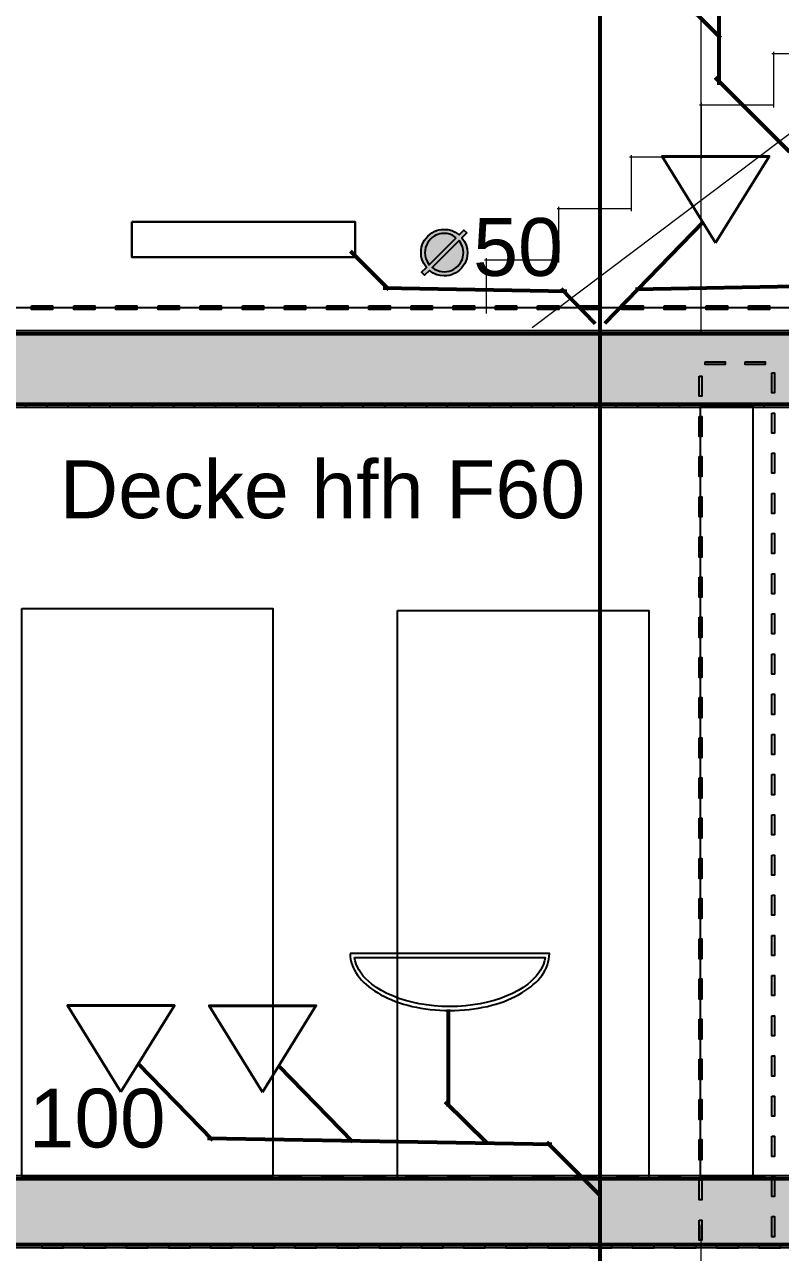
# Model space of a CAD drawing. Header units: millimetres. Extents: x 6 to 41668, y 1529 to 28527.
# Drawn here: x 23484 to 26139, y 14848 to 19161 of the extents above; entities that cross this region are included whole.
import ezdxf

# ---------------------------------------------------------------- set-up
doc = ezdxf.new("R2010")
doc.units = ezdxf.units.MM
doc.header["$LTSCALE"] = 50
for name, color, linetype in [('00_Wand_Bestand', 7, 'Continuous'), ('05_Linien_stark', 7, 'Continuous'), ('06_Linien_fein', 3, 'Continuous'), ('07_Bemassung', 6, 'Continuous'), ('10_Text', 7, 'Continuous')]:
    doc.layers.add(name, color=color, linetype=linetype)
doc.styles.add('PLAN', font='arial.ttf')

msp = doc.modelspace()

# ---------------------------------------------------------------- hatches: boundary and pattern name
at = {"layer": '00_Wand_Bestand'}
for points in [[(25037.6, 18428.7), (25020.6, 18411.6), (25029.7, 18398.3), (25035.5, 18386), (25038.7, 18373.3), (25039.7, 18358.4), (25039.2, 18348.5), (25037.4, 18339), (25034.4, 18329.9), (25030.3, 18321.1), (25024.9, 18312.7), (25018.4, 18304.7), (25012.2, 18298.4), (25005.6, 18293), (24998.6, 18288.5), (24991.3, 18284.7), (24983.6, 18281.8), (24975.5, 18279.7), (24967, 18278.5), (24958.2, 18278.1), (24944.3, 18279.1), (24932.1, 18282.2), (24919.9, 18288), (24905.9, 18297.2), (24889, 18280.6), (24878.7, 18290.6), (24895.7, 18307.3), (24886.6, 18321.4), (24880.8, 18333.8), (24877.6, 18346.3), (24876.6, 18360.4), (24877.1, 18369.6), (24878.5, 18378.4), (24881, 18386.9), (24884.4, 18395.1), (24888.9, 18402.9), (24894.3, 18410.3), (24900.6, 18417.3), (24907.7, 18423.7), (24915.1, 18429.1), (24922.9, 18433.5), (24931, 18437), (24939.5, 18439.4), (24948.4, 18440.9), (24957.6, 18441.4), (24971.8, 18440.3), (24984.4, 18437.1), (24996.8, 18431.2), (25010.5, 18422.1), (25027.2, 18438.9)], [(25000.5, 18412), (24988.1, 18419.3), (24977.8, 18423.9), (24968.1, 18426.4), (24957.6, 18427.2), (24949.9, 18426.8), (24942.6, 18425.5), (24935.5, 18423.5), (24928.8, 18420.7), (24922.3, 18417), (24916.2, 18412.6), (24910.3, 18407.3), (24904.3, 18400.4), (24899.3, 18393.2), (24895.5, 18385.5), (24892.7, 18377.3), (24891.1, 18368.8), (24890.5, 18359.8), (24891.3, 18348.6), (24893.8, 18338.7), (24898.4, 18328.6), (24905.7, 18317.1)], [(25010.8, 18401.9), (24915.7, 18307), (24924.1, 18301.7), (24932.5, 18297.6), (24941, 18294.6), (24949.6, 18292.9), (24958.3, 18292.3), (24967.3, 18292.8), (24975.8, 18294.5), (24983.9, 18297.2), (24991.6, 18301), (24998.9, 18306), (25005.7, 18312), (25011, 18317.8), (25015.4, 18323.9), (25019.1, 18330.3), (25021.9, 18337), (25023.9, 18344), (25025.2, 18351.3), (25025.6, 18359), (25024.7, 18370.3), (25022.3, 18380.4), (25017.8, 18390.5)], [(22149.3, 18086.2), (30224.5, 18086.2), (30224.5, 17815.7), (22149.3, 17815.7)], [(22092.7, 15118.3), (29872.9, 15118.3), (29872.9, 14864.5), (22092.7, 14864.5)]]:
    msp.add_hatch(color=7, dxfattribs=at).paths.add_polyline_path(points)

# ---------------------------------------------------------------- linework, layer by layer
for points in [[(25037.6, 18428.7), (25020.6, 18411.6), (25029.7, 18398.3), (25035.5, 18386), (25038.7, 18373.3), (25039.7, 18358.4), (25039.2, 18348.5), (25037.4, 18339), (25034.4, 18329.9), (25030.3, 18321.1), (25024.9, 18312.7), (25018.4, 18304.7), (25012.2, 18298.4), (25005.6, 18293), (24998.6, 18288.5), (24991.3, 18284.7), (24983.6, 18281.8), (24975.5, 18279.7), (24967, 18278.5), (24958.2, 18278.1), (24944.3, 18279.1), (24932.1, 18282.2), (24919.9, 18288), (24905.9, 18297.2), (24889, 18280.6), (24878.7, 18290.6), (24895.7, 18307.3), (24886.6, 18321.4), (24880.8, 18333.8), (24877.6, 18346.3), (24876.6, 18360.4), (24877.1, 18369.6), (24878.5, 18378.4), (24881, 18386.9), (24884.4, 18395.1), (24888.9, 18402.9), (24894.3, 18410.3), (24900.6, 18417.3), (24907.7, 18423.7), (24915.1, 18429.1), (24922.9, 18433.5), (24931, 18437), (24939.5, 18439.4), (24948.4, 18440.9), (24957.6, 18441.4), (24971.8, 18440.3), (24984.4, 18437.1), (24996.8, 18431.2), (25010.5, 18422.1), (25027.2, 18438.9)], [(25000.5, 18412), (24988.1, 18419.3), (24977.8, 18423.9), (24968.1, 18426.4), (24957.6, 18427.2), (24949.9, 18426.8), (24942.6, 18425.5), (24935.5, 18423.5), (24928.8, 18420.7), (24922.3, 18417), (24916.2, 18412.6), (24910.3, 18407.3), (24904.3, 18400.4), (24899.3, 18393.2), (24895.5, 18385.5), (24892.7, 18377.3), (24891.1, 18368.8), (24890.5, 18359.8), (24891.3, 18348.6), (24893.8, 18338.7), (24898.4, 18328.6), (24905.7, 18317.1)], [(25010.8, 18401.9), (24915.7, 18307), (24924.1, 18301.7), (24932.5, 18297.6), (24941, 18294.6), (24949.6, 18292.9), (24958.3, 18292.3), (24967.3, 18292.8), (24975.8, 18294.5), (24983.9, 18297.2), (24991.6, 18301), (24998.9, 18306), (25005.7, 18312), (25011, 18317.8), (25015.4, 18323.9), (25019.1, 18330.3), (25021.9, 18337), (25023.9, 18344), (25025.2, 18351.3), (25025.6, 18359), (25024.7, 18370.3), (25022.3, 18380.4), (25017.8, 18390.5)], [(22149.3, 18086.2), (30224.5, 18086.2), (30224.5, 17815.7), (22149.3, 17815.7)], [(22092.7, 15118.3), (29872.9, 15118.3), (29872.9, 14864.5), (22092.7, 14864.5)]]:
    msp.add_lwpolyline(points, close=True, dxfattribs=at)
at = {"layer": '05_Linien_stark', "lineweight": 53}
for p, q in [((25923.1, 19764.5), (25923.1, 18948.7)), ((25928.3, 19114.2), (25726.1, 19316.3)), ((26171.5, 18713.1), (25910.2, 18974.3)), ((24763.5, 18230.1), (24628.7, 18364.9)), ((27987, 18272.3), (25629.8, 18230.1)), ((24743.9, 18235.5), (25388.9, 18224.2)), ((24972.9, 15360.9), (24972.9, 15701.5)), ((24145, 15241.8), (23882.7, 15511.2)), ((24636.7, 15235.4), (24376.7, 15502.4)), ((25106.7, 15234.2), (24961.9, 15377.9)), ((24127.1, 15249.9), (25336.2, 15228.2))]:
    msp.add_line(p, q, dxfattribs=at)
at = {"layer": '05_Linien_stark', "lineweight": 15}
for p, q in [((26115.4, 19065), (26115.4, 18869.7)), ((26367, 19057.5), (26109.5, 19057.5)), ((26112.3, 18877.8), (25854.7, 18877.8)), ((25860.6, 18885.3), (25860.6, 18690)), ((25866.9, 18694.3), (25609.4, 18694.3)), ((25615.3, 18701.8), (25615.3, 18505.7)), ((25612.2, 18513.5), (25354.6, 18513.5)), ((25359.7, 18520.4), (25359.7, 18325)), ((25356.6, 18333.1), (25099.1, 18333.1)), ((25356.6, 18333.1), (25099.1, 18333.1)), ((25105, 18340.6), (25105, 18145.3)), ((25105, 18340.6), (25105, 18145.3))]:
    msp.add_line(p, q, dxfattribs=at)
at = {"layer": '05_Linien_stark', "lineweight": 40}
for points in [[(25911.7, 18394.3), (26099.3, 18697.5), (25724.2, 18697.5)], [(23822.5, 15412.4), (23634.9, 15715.5), (24010.1, 15715.5)], [(24320.1, 15411.8), (24507.7, 15714.9), (24132.6, 15714.9)]]:
    msp.add_lwpolyline(points, close=True, dxfattribs=at)
at = {"layer": '05_Linien_stark', "lineweight": 30}
msp.add_lwpolyline([(23860.7, 18467.7), (24645.7, 18467.7), (24645.7, 18343.5), (23860.7, 18343.5)], close=True, dxfattribs=at)
at = {"layer": '05_Linien_stark', "lineweight": 25}
for points in [[(22074.5, 18167), (29814.1, 18167), (29814.1, 18075.6), (22074.5, 18075.6)], [(23473.8, 17109.7), (24356.2, 17109.7), (24356.2, 15115.2), (23473.8, 15115.2)], [(24794.1, 17103.3), (25676.5, 17103.3), (25676.5, 15108.7), (24794.1, 15108.7)]]:
    msp.add_lwpolyline(points, close=True, dxfattribs=at)
at = {"layer": '05_Linien_stark', "lineweight": 50}
msp.add_lwpolyline([(22160.8, 18074.8), (30213, 18074.8), (30213, 17827.2), (22160.8, 17827.2)], close=True, dxfattribs=at)
at = {"layer": '06_Linien_fein', "lineweight": 13}
msp.add_line((25860.3, 18079.8), (25860.3, 23553), dxfattribs=at)
at = {"layer": '06_Linien_fein'}
for points in [[(24627.6, 15897.9), (24628.1, 15887.9), (24629.3, 15878.1), (24631.4, 15868.4), (24634.3, 15858.8), (24638, 15849.4), (24642.4, 15840.2), (24647.6, 15831.1), (24653.5, 15822.3), (24660.2, 15813.6), (24667.5, 15805.2), (24675.4, 15797), (24684, 15789), (24693.2, 15781.3), (24703.1, 15773.9), (24713.5, 15766.7), (24724.5, 15759.8), (24736, 15753.3), (24748, 15747), (24760.5, 15741), (24773.6, 15735.4), (24787, 15730.2), (24801, 15725.2), (24815.3, 15720.7), (24830.1, 15716.5), (24845.2, 15712.7), (24860.7, 15709.4), (24876.5, 15706.4), (24892.7, 15703.9), (24909.2, 15701.8), (24925.9, 15700.1), (24942.9, 15698.9), (24960.2, 15698.2), (24977.6, 15697.9), (24995.1, 15698.2), (25012.3, 15698.9), (25029.3, 15700.1), (25046.1, 15701.8), (25062.5, 15703.9), (25078.7, 15706.4), (25094.5, 15709.4), (25110, 15712.7), (25125.2, 15716.5), (25139.9, 15720.7), (25154.3, 15725.2), (25168.2, 15730.2), (25181.7, 15735.4), (25194.7, 15741), (25207.2, 15747), (25219.3, 15753.3), (25230.8, 15759.8), (25241.8, 15766.7), (25252.2, 15773.9), (25262, 15781.3), (25271.2, 15789), (25279.8, 15797), (25287.8, 15805.2), (25295.1, 15813.6), (25301.7, 15822.3), (25307.6, 15831.1), (25312.8, 15840.2), (25317.2, 15849.4), (25320.9, 15858.8), (25323.8, 15868.4), (25325.9, 15878.1), (25327.2, 15887.9), (25327.6, 15897.9)], [(24642.7, 15883.8), (25312.5, 15883.8), (25310.3, 15872.4), (25306.8, 15861.2), (25302.1, 15850.2), (25296.3, 15839.6), (25289.3, 15829.2), (25281.3, 15819.1), (25272.3, 15809.4), (25262.3, 15800), (25251.4, 15790.9), (25235.2, 15779.3), (25217.5, 15768.4), (25198.4, 15758.3), (25178, 15749.1), (25156.3, 15740.8), (25133.5, 15733.5), (25109.7, 15727.1), (25084.8, 15721.8), (25059.1, 15717.6), (25032.6, 15714.6), (25005.4, 15712.7), (24977.6, 15712.1), (24949.8, 15712.7), (24922.6, 15714.6), (24896.1, 15717.6), (24870.4, 15721.8), (24845.6, 15727.1), (24821.7, 15733.5), (24798.9, 15740.8), (24777.3, 15749.1), (24756.8, 15758.3), (24737.7, 15768.4), (24720, 15779.3), (24703.8, 15790.9), (24692.9, 15800), (24682.9, 15809.4), (24673.9, 15819.1), (24665.9, 15829.2), (24659, 15839.6), (24653.1, 15850.2), (24648.4, 15861.2), (24644.9, 15872.4)]]:
    msp.add_lwpolyline(points, close=True, dxfattribs=at)
at = {"layer": '07_Bemassung', "lineweight": 53}
for p, q in [((25505, 23693.9), (25505, 6070.1)), ((25522.7, 18112.4), (25868.3, 18467.2)), ((25488.6, 18109.8), (25369.2, 18232.4)), ((25504, 15050.3), (25318.4, 15236))]:
    msp.add_line(p, q, dxfattribs=at)
at = {"layer": '07_Bemassung', "lineweight": 15}
msp.add_line((28939.9, 20863.6), (25267.1, 18096), dxfattribs=at)
at = {"layer": '07_Bemassung', "lineweight": 9}
msp.add_line((25860, 14945.8), (25860, 12202.2), dxfattribs=at)
at = {"layer": '07_Bemassung'}
for points in [[(23508.3, 18172.8), (23582.4, 18172.8), (23582.4, 18160.4), (23508.3, 18160.4)], [(23656.5, 18172.8), (23730.6, 18172.8), (23730.6, 18160.4), (23656.5, 18160.4)], [(23804.7, 18172.8), (23878.7, 18172.8), (23878.7, 18160.4), (23804.7, 18160.4)], [(23952.8, 18172.8), (24026.9, 18172.8), (24026.9, 18160.4), (23952.8, 18160.4)], [(24101, 18172.8), (24175.1, 18172.8), (24175.1, 18160.4), (24101, 18160.4)], [(24249.2, 18172.8), (24323.2, 18172.8), (24323.2, 18160.4), (24249.2, 18160.4)], [(24397.3, 18172.8), (24471.4, 18172.8), (24471.4, 18160.4), (24397.3, 18160.4)], [(24545.5, 18172.8), (24619.6, 18172.8), (24619.6, 18160.4), (24545.5, 18160.4)], [(24693.7, 18172.8), (24767.8, 18172.8), (24767.8, 18160.4), (24693.7, 18160.4)], [(24841.9, 18172.8), (24916, 18172.8), (24916, 18160.4), (24841.9, 18160.4)], [(24990, 18172.8), (25064.1, 18172.8), (25064.1, 18160.4), (24990, 18160.4)], [(25138.2, 18172.8), (25212.3, 18172.8), (25212.3, 18160.4), (25138.2, 18160.4)], [(25286.3, 18172.8), (25360.4, 18172.8), (25360.4, 18160.4), (25286.3, 18160.4)], [(25434.5, 18172.8), (25508.6, 18172.8), (25508.6, 18160.4), (25434.5, 18160.4)], [(25582.7, 18172.8), (25656.8, 18172.8), (25656.8, 18160.4), (25582.7, 18160.4)], [(25730.8, 18172.8), (25804.9, 18172.8), (25804.9, 18160.4), (25730.8, 18160.4)], [(25879, 18172.8), (25953.1, 18172.8), (25953.1, 18160.4), (25879, 18160.4)], [(26027.2, 18172.8), (26101.3, 18172.8), (26101.3, 18160.4), (26027.2, 18160.4)], [(25874.5, 17976), (25945, 17976), (25945, 17967.2), (25874.5, 17967.2)], [(26015.6, 17976), (26086.2, 17976), (26086.2, 17967.2), (26015.6, 17967.2)], [(25854.3, 17925.7), (25863.1, 17925.7), (25863.1, 17855.1), (25854.3, 17855.1)], [(26109.4, 17937.5), (26118.2, 17937.5), (26118.2, 17866.9), (26109.4, 17866.9)], [(23488.4, 17827.9), (23562.5, 17827.9), (23562.5, 17815.6), (23488.4, 17815.6)], [(23636.6, 17827.9), (23710.7, 17827.9), (23710.7, 17815.6), (23636.6, 17815.6)], [(23784.7, 17827.9), (23858.8, 17827.9), (23858.8, 17815.6), (23784.7, 17815.6)], [(23932.9, 17827.9), (24007, 17827.9), (24007, 17815.6), (23932.9, 17815.6)], [(24081.1, 17827.9), (24155.2, 17827.9), (24155.2, 17815.6), (24081.1, 17815.6)], [(24229.2, 17827.9), (24303.3, 17827.9), (24303.3, 17815.6), (24229.2, 17815.6)], [(24377.4, 17827.9), (24451.5, 17827.9), (24451.5, 17815.6), (24377.4, 17815.6)], [(24525.6, 17827.9), (24599.7, 17827.9), (24599.7, 17815.6), (24525.6, 17815.6)], [(24673.7, 17827.9), (24747.8, 17827.9), (24747.8, 17815.6), (24673.7, 17815.6)], [(24821.9, 17827.9), (24896, 17827.9), (24896, 17815.6), (24821.9, 17815.6)], [(24970.1, 17827.9), (25044.2, 17827.9), (25044.2, 17815.6), (24970.1, 17815.6)], [(25118.2, 17827.9), (25192.3, 17827.9), (25192.3, 17815.6), (25118.2, 17815.6)], [(25266.4, 17827.9), (25340.5, 17827.9), (25340.5, 17815.6), (25266.4, 17815.6)], [(25414.6, 17827.9), (25488.7, 17827.9), (25488.7, 17815.6), (25414.6, 17815.6)], [(25562.8, 17827.9), (25636.9, 17827.9), (25636.9, 17815.6), (25562.8, 17815.6)], [(25710.9, 17827.9), (25785, 17827.9), (25785, 17815.6), (25710.9, 17815.6)], [(25859.1, 17827.9), (25933.2, 17827.9), (25933.2, 17815.6), (25859.1, 17815.6)], [(26007.3, 17827.9), (26081.4, 17827.9), (26081.4, 17815.6), (26007.3, 17815.6)], [(25854.3, 17784.6), (25863.1, 17784.6), (25863.1, 17714), (25854.3, 17714)], [(26109.4, 17796.4), (26118.2, 17796.4), (26118.2, 17725.8), (26109.4, 17725.8)], [(25854.3, 17643.4), (25863.1, 17643.4), (25863.1, 17572.9), (25854.3, 17572.9)], [(26109.4, 17655.3), (26118.2, 17655.3), (26118.2, 17584.7), (26109.4, 17584.7)], [(26109.4, 17514.2), (26118.2, 17514.2), (26118.2, 17443.6), (26109.4, 17443.6)], [(25854.3, 17502.3), (25863.1, 17502.3), (25863.1, 17431.8), (25854.3, 17431.8)], [(25854.3, 17361.2), (25863.1, 17361.2), (25863.1, 17290.7), (25854.3, 17290.7)], [(26109.4, 17373.1), (26118.2, 17373.1), (26118.2, 17302.5), (26109.4, 17302.5)], [(25854.3, 17220.1), (25863.1, 17220.1), (25863.1, 17149.6), (25854.3, 17149.6)], [(26109.4, 17231.9), (26118.2, 17231.9), (26118.2, 17161.4), (26109.4, 17161.4)], [(25854.3, 17079), (25863.1, 17079), (25863.1, 17008.4), (25854.3, 17008.4)], [(26109.4, 17090.8), (26118.2, 17090.8), (26118.2, 17020.3), (26109.4, 17020.3)], [(26109.4, 16949.7), (26118.2, 16949.7), (26118.2, 16879.1), (26109.4, 16879.1)], [(25854.3, 16937.9), (25863.1, 16937.9), (25863.1, 16867.3), (25854.3, 16867.3)], [(25854.3, 16796.8), (25863.1, 16796.8), (25863.1, 16726.2), (25854.3, 16726.2)], [(26109.4, 16808.6), (26118.2, 16808.6), (26118.2, 16738), (26109.4, 16738)], [(25854.3, 16655.7), (25863.1, 16655.7), (25863.1, 16585.1), (25854.3, 16585.1)], [(26109.4, 16667.5), (26118.2, 16667.5), (26118.2, 16596.9), (26109.4, 16596.9)], [(26109.4, 16526.4), (26118.2, 16526.4), (26118.2, 16455.8), (26109.4, 16455.8)], [(25854.3, 16514.6), (25863.1, 16514.6), (25863.1, 16444), (25854.3, 16444)], [(25854.3, 16373.4), (25863.1, 16373.4), (25863.1, 16302.9), (25854.3, 16302.9)], [(26109.4, 16385.3), (26118.2, 16385.3), (26118.2, 16314.7), (26109.4, 16314.7)], [(25854.3, 16232.3), (25863.1, 16232.3), (25863.1, 16161.8), (25854.3, 16161.8)], [(26109.4, 16244.1), (26118.2, 16244.1), (26118.2, 16173.6), (26109.4, 16173.6)], [(25854.3, 16091.2), (25863.1, 16091.2), (25863.1, 16020.7), (25854.3, 16020.7)], [(26109.4, 16103), (26118.2, 16103), (26118.2, 16032.5), (26109.4, 16032.5)], [(26109.4, 15961.9), (26118.2, 15961.9), (26118.2, 15891.4), (26109.4, 15891.4)], [(25854.3, 15950.1), (25863.1, 15950.1), (25863.1, 15879.6), (25854.3, 15879.6)], [(25854.3, 15809), (25863.1, 15809), (25863.1, 15738.4), (25854.3, 15738.4)], [(26109.4, 15820.8), (26118.2, 15820.8), (26118.2, 15750.3), (26109.4, 15750.3)], [(25854.3, 15667.9), (25863.1, 15667.9), (25863.1, 15597.3), (25854.3, 15597.3)], [(26109.4, 15679.7), (26118.2, 15679.7), (26118.2, 15609.1), (26109.4, 15609.1)], [(25854.3, 15526.8), (25863.1, 15526.8), (25863.1, 15456.2), (25854.3, 15456.2)], [(26109.4, 15538.6), (26118.2, 15538.6), (26118.2, 15468), (26109.4, 15468)], [(26109.4, 15397.5), (26118.2, 15397.5), (26118.2, 15326.9), (26109.4, 15326.9)], [(25854.3, 15385.7), (25863.1, 15385.7), (25863.1, 15315.1), (25854.3, 15315.1)], [(25854.3, 15244.6), (25863.1, 15244.6), (25863.1, 15174), (25854.3, 15174)], [(26109.4, 15256.4), (26118.2, 15256.4), (26118.2, 15185.8), (26109.4, 15185.8)], [(23490.9, 15117.7), (23565, 15117.7), (23565, 15105.3), (23490.9, 15105.3)], [(23639.1, 15117.7), (23713.2, 15117.7), (23713.2, 15105.3), (23639.1, 15105.3)], [(23787.3, 15117.7), (23861.4, 15117.7), (23861.4, 15105.3), (23787.3, 15105.3)], [(23935.4, 15117.7), (24009.5, 15117.7), (24009.5, 15105.3), (23935.4, 15105.3)], [(24083.6, 15117.7), (24157.7, 15117.7), (24157.7, 15105.3), (24083.6, 15105.3)], [(24231.7, 15117.7), (24305.8, 15117.7), (24305.8, 15105.3), (24231.7, 15105.3)], [(24379.9, 15117.7), (24454, 15117.7), (24454, 15105.3), (24379.9, 15105.3)], [(24528.1, 15117.7), (24602.2, 15117.7), (24602.2, 15105.3), (24528.1, 15105.3)], [(24676.3, 15117.7), (24750.4, 15117.7), (24750.4, 15105.3), (24676.3, 15105.3)], [(24824.4, 15117.7), (24898.5, 15117.7), (24898.5, 15105.3), (24824.4, 15105.3)], [(24972.6, 15117.7), (25046.7, 15117.7), (25046.7, 15105.3), (24972.6, 15105.3)], [(25120.8, 15117.7), (25194.9, 15117.7), (25194.9, 15105.3), (25120.8, 15105.3)], [(25268.9, 15117.7), (25343, 15117.7), (25343, 15105.3), (25268.9, 15105.3)], [(25417.1, 15117.7), (25491.2, 15117.7), (25491.2, 15105.3), (25417.1, 15105.3)], [(25565.3, 15117.7), (25639.4, 15117.7), (25639.4, 15105.3), (25565.3, 15105.3)], [(25713.4, 15117.7), (25787.5, 15117.7), (25787.5, 15105.3), (25713.4, 15105.3)], [(25854.3, 15103.4), (25863.1, 15103.4), (25863.1, 15032.9), (25854.3, 15032.9)], [(25861.6, 15117.7), (25935.7, 15117.7), (25935.7, 15105.3), (25861.6, 15105.3)], [(26009.7, 15117.7), (26083.8, 15117.7), (26083.8, 15105.3), (26009.7, 15105.3)], [(26109.4, 15115.3), (26118.2, 15115.3), (26118.2, 15044.7), (26109.4, 15044.7)], [(26109.4, 14974.1), (26118.2, 14974.1), (26118.2, 14903.6), (26109.4, 14903.6)], [(25854.3, 14962.3), (25863.1, 14962.3), (25863.1, 14891.8), (25854.3, 14891.8)], [(23545.6, 14876.2), (23619.6, 14876.2), (23619.6, 14863.8), (23545.6, 14863.8)], [(23693.8, 14876.2), (23767.8, 14876.2), (23767.8, 14863.8), (23693.8, 14863.8)], [(23841.9, 14876.2), (23916, 14876.2), (23916, 14863.8), (23841.9, 14863.8)], [(23990.1, 14876.2), (24064.1, 14876.2), (24064.1, 14863.8), (23990.1, 14863.8)], [(24138.2, 14876.2), (24212.3, 14876.2), (24212.3, 14863.8), (24138.2, 14863.8)], [(24286.4, 14876.2), (24360.5, 14876.2), (24360.5, 14863.8), (24286.4, 14863.8)], [(24434.6, 14876.2), (24508.6, 14876.2), (24508.6, 14863.8), (24434.6, 14863.8)], [(24582.8, 14876.2), (24656.8, 14876.2), (24656.8, 14863.8), (24582.8, 14863.8)], [(24730.9, 14876.2), (24805, 14876.2), (24805, 14863.8), (24730.9, 14863.8)], [(24879.1, 14876.2), (24953.1, 14876.2), (24953.1, 14863.8), (24879.1, 14863.8)], [(25027.2, 14876.2), (25101.3, 14876.2), (25101.3, 14863.8), (25027.2, 14863.8)], [(25175.4, 14876.2), (25249.5, 14876.2), (25249.5, 14863.8), (25175.4, 14863.8)], [(25323.6, 14876.2), (25397.6, 14876.2), (25397.6, 14863.8), (25323.6, 14863.8)], [(25471.7, 14876.2), (25545.8, 14876.2), (25545.8, 14863.8), (25471.7, 14863.8)], [(25619.9, 14876.2), (25694, 14876.2), (25694, 14863.8), (25619.9, 14863.8)], [(25768.1, 14876.2), (25842.1, 14876.2), (25842.1, 14863.8), (25768.1, 14863.8)], [(25916.2, 14876.2), (25990.3, 14876.2), (25990.3, 14863.8), (25916.2, 14863.8)], [(26064.4, 14876.2), (26138.5, 14876.2), (26138.5, 14863.8), (26064.4, 14863.8)]]:
    msp.add_lwpolyline(points, close=True, dxfattribs=at)
at = {"layer": '07_Bemassung', "lineweight": 25}
msp.add_lwpolyline([(25858.8, 17819.6), (26042.6, 17819.6), (26042.6, 15113.1), (25858.8, 15113.1)], close=True, dxfattribs=at)
at = {"layer": '07_Bemassung', "lineweight": 50}
msp.add_lwpolyline([(22104.2, 15106.8), (29861.4, 15106.8), (29861.4, 14875.9), (22104.2, 14875.9)], close=True, dxfattribs=at)

# ---------------------------------------------------------------- texts
at = {"layer": '07_Bemassung', "style": 'PLAN'}
for s, height, p in [('50', 203.2, (25059.5, 18277.9)), ('100', 206.11, (23498.9, 15217.2))]:
    msp.add_text(s, height=height, dxfattribs=at).set_placement(p)
at = {"layer": '10_Text', "style": 'PLAN'}
msp.add_text('Decke hfh F60', height=203.2, dxfattribs=at).set_placement((23607.7, 17426.9))

doc.saveas('drawing.dxf')
